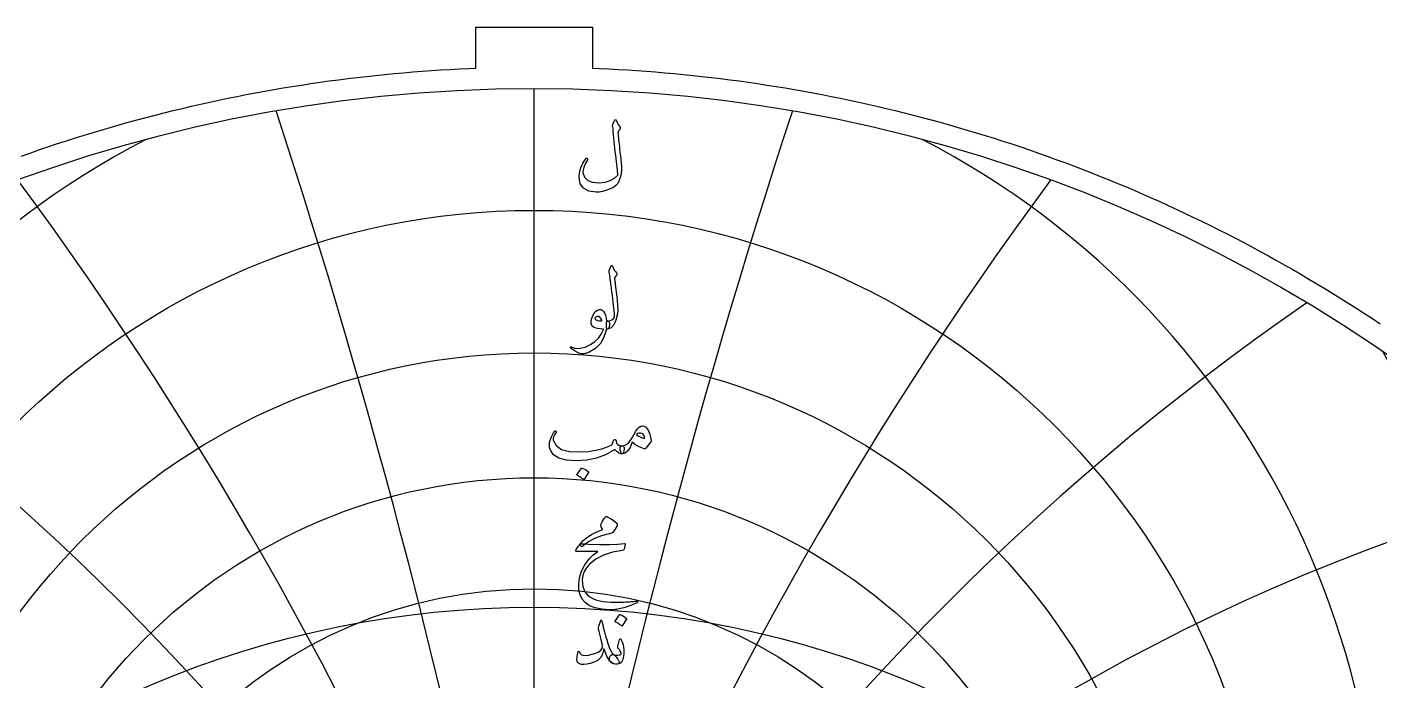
# Model space of a CAD drawing. Header units: millimetres. Extents: x -62 to 62, y -62 to 63.
# Drawn here: x -20.5 to 34.2, y 36.8 to 63.2 of the extents above; entities that cross this region are included whole.
import ezdxf

# ---------------------------------------------------------------- set-up
doc = ezdxf.new("R2010")
doc.units = ezdxf.units.MM
for name, color, linetype in [('CUT_OUTER', 1, 'Continuous'), ('ENGRAVE', 7, 'Continuous'), ('ENGRAVE_FINE', 8, 'Continuous'), ('TEXT', 5, 'Continuous')]:
    doc.layers.add(name, color=color, linetype=linetype)

msp = doc.modelspace()

# ---------------------------------------------------------------- linework, layer by layer
at = {"layer": 'CUT_OUTER'}
msp.add_lwpolyline([(-20.7566, 58.0109), (-20.4003, 58.1372), (-20.0432, 58.2612), (-19.6853, 58.3831), (-19.3267, 58.5028), (-18.9674, 58.6203), (-18.6073, 58.7356), (-18.2466, 58.8486), (-17.8852, 58.9595), (-17.5231, 59.0681), (-17.1603, 59.1745), (-16.7969, 59.2787), (-16.4328, 59.3807), (-16.0682, 59.4804), (-15.7029, 59.5778), (-15.3371, 59.6731), (-14.9706, 59.7661), (-14.6036, 59.8568), (-14.2361, 59.9453), (-13.868, 60.0315), (-13.4994, 60.1154), (-13.1303, 60.1971), (-12.7606, 60.2766), (-12.3906, 60.3537), (-12.02, 60.4286), (-11.649, 60.5012), (-11.2775, 60.5716), (-10.9057, 60.6396), (-10.5334, 60.7054), (-10.1607, 60.7689), (-9.7876, 60.8301), (-9.4142, 60.889), (-9.0404, 60.9456), (-8.6663, 61), (-8.2919, 61.052), (-7.9171, 61.1017), (-7.542, 61.1491), (-7.1667, 61.1943), (-6.7911, 61.2371), (-6.4152, 61.2776), (-6.0391, 61.3158), (-5.6627, 61.3517), (-5.2862, 61.3853), (-4.9094, 61.4166), (-4.5325, 61.4456), (-4.1554, 61.4722), (-3.7781, 61.4966), (-3.4007, 61.5186), (-3.0232, 61.5383), (-2.6455, 61.5557), (-2.3625, 61.567), (-2.3625, 63.2325), (2.3625, 63.2325), (2.3625, 61.567), (2.6455, 61.5557), (3.0232, 61.5383), (3.4007, 61.5186), (3.7781, 61.4966), (4.1554, 61.4722), (4.5325, 61.4456), (4.9094, 61.4166), (5.2862, 61.3853), (5.6627, 61.3517), (6.0391, 61.3158), (6.4152, 61.2776), (6.7911, 61.2371), (7.1667, 61.1943), (7.542, 61.1491), (7.9171, 61.1017), (8.2919, 61.052), (8.6663, 61), (9.0404, 60.9456), (9.4142, 60.889), (9.7876, 60.8301), (10.1607, 60.7689), (10.5334, 60.7054), (10.9057, 60.6396), (11.2775, 60.5716), (11.649, 60.5012), (12.02, 60.4286), (12.3906, 60.3537), (12.7606, 60.2766), (13.1303, 60.1971), (13.4994, 60.1154), (13.868, 60.0315), (14.2361, 59.9453), (14.6036, 59.8568), (14.9706, 59.7661), (15.3371, 59.6731), (15.7029, 59.5778), (16.0682, 59.4804), (16.4328, 59.3807), (16.7969, 59.2787), (17.1603, 59.1745), (17.5231, 59.0681), (17.8852, 58.9595), (18.2466, 58.8486), (18.6073, 58.7356), (18.9674, 58.6203), (19.3267, 58.5028), (19.6853, 58.3831), (20.0432, 58.2612), (20.4003, 58.1372), (20.7566, 58.0109), (21.1122, 57.8824), (21.4669, 57.7518), (21.8209, 57.619), (22.174, 57.484), (22.5263, 57.3469), (22.8778, 57.2076), (23.2284, 57.0661), (23.5781, 56.9225), (23.9269, 56.7768), (24.2748, 56.6289), (24.6218, 56.4789), (24.9679, 56.3267), (25.3131, 56.1725), (25.6573, 56.0161), (26.0005, 55.8576), (26.3427, 55.697), (26.684, 55.5344), (27.0242, 55.3696), (27.3635, 55.2027), (27.7017, 55.0338), (28.0388, 54.8628), (28.3749, 54.6897), (28.71, 54.5146), (29.0439, 54.3374), (29.3768, 54.1581), (29.7085, 53.9769), (30.0392, 53.7936), (30.3687, 53.6082), (30.6971, 53.4209), (31.0243, 53.2315), (31.3503, 53.0402), (31.6752, 52.8468), (31.9988, 52.6515), (32.3213, 52.4541), (32.6425, 52.2548), (32.9625, 52.0535), (33.2813, 51.8503), (33.5988, 51.6451), (33.9151, 51.438), (34.2301, 51.2289)], dxfattribs=at)
at = {"layer": 'ENGRAVE'}
msp.add_lwpolyline([(0, -60.75), (0, 60.75)], dxfattribs=at)
for centre, radius in [((0, 0), 60.75), ((0, 26.0066), 29.8123), ((0, 24.1699), 25.8829), ((0, 22.6853), 22.3151), ((0, 21.4845), 19.0291), ((0, 0), 39.7663)]:
    msp.add_circle(centre, radius, dxfattribs=at)
for centre, radius, start, end in [((0, 28.2907), 34.2101, 117.31226, 62.68774), ((0, 31.1579), 39.2243, 151.10225, 28.89775), ((0, 34.8078), 45.0674, 171.79216, 8.20784)]:
    msp.add_arc(centre, radius, start, end, dxfattribs=at)
at = {"layer": 'ENGRAVE_FINE'}
for centre, radius, start, end in [((-298.523, -34.4872), 303.1282, 3.740391, 18.131315), ((-298.523, -34.4872), 303.1282, 3.740391, 18.131315), ((298.523, -34.4872), 303.1282, 161.868685, 176.259609), ((298.523, -34.4872), 303.1282, 161.868685, 176.259609), ((-144.6208, -34.4872), 153.9022, 7.530304, 36.493549), ((-144.6208, -34.4872), 153.9022, 7.530304, 36.493549), ((144.6208, -34.4872), 153.9022, 143.506451, 172.469696), ((144.6208, -34.4872), 153.9022, 143.506451, 172.469696), ((-91.1711, -34.4872), 105.2753, 11.421692, 55.319327), ((-91.1711, -34.4872), 105.2753, 11.421692, 55.319327), ((91.1711, -34.4872), 105.2753, 124.680673, 168.578308), ((91.1711, -34.4872), 105.2753, 124.680673, 168.578308), ((-62.7311, -34.4872), 81.8897, 15.471599, 74.830713), ((-62.7311, -34.4872), 81.8897, 15.471599, 74.830713), ((62.7311, -34.4872), 81.8897, 105.169287, 164.528401), ((62.7311, -34.4872), 81.8897, 105.169287, 164.528401)]:
    msp.add_arc(centre, radius, start, end, dxfattribs=at)
at = {"layer": 'TEXT'}
for points in [[(3.2532, 59.4572), (3.2595, 59.4682), (3.2676, 59.4761), (3.2775, 59.4808), (3.2892, 59.4824), (3.3008, 59.4803), (3.3107, 59.4743), (3.3188, 59.4642), (3.3251, 59.45), (3.3585, 59.3676), (3.3942, 59.2964), (3.4322, 59.2365), (3.4724, 59.1878), (3.4843, 59.1702), (3.4877, 59.15), (3.4825, 59.1271), (3.4688, 59.1015), (3.46, 59.0892), (3.4517, 59.0773), (3.4439, 59.0658), (3.4365, 59.0548), (3.4295, 59.0445), (3.423, 59.0351), (3.4169, 59.0265), (3.4113, 59.0189), (3.4019, 59.005), (3.3951, 58.9884), (3.3911, 58.9691), (3.3898, 58.947), (3.394, 58.885), (3.3996, 58.8173), (3.4066, 58.7439), (3.4149, 58.665), (3.4243, 58.5805), (3.4347, 58.4903), (3.4459, 58.3946), (3.458, 58.2932), (3.4716, 58.192), (3.4836, 58.0969), (3.4941, 58.0079), (3.5029, 57.9249), (3.5104, 57.8478), (3.5168, 57.7763), (3.5221, 57.7104), (3.5263, 57.6501), (3.531, 57.4716), (3.5164, 57.3025), (3.4825, 57.1428), (3.4293, 56.9926), (3.3774, 56.9044), (3.2972, 56.8228), (3.1888, 56.7481), (3.052, 56.68), (2.9038, 56.6237), (2.7646, 56.5839), (2.6344, 56.5608), (2.5131, 56.5543), (2.2095, 56.596), (1.9922, 56.7106), (1.861, 56.8978), (1.8161, 57.1579), (1.8318, 57.3516), (1.8826, 57.5414), (1.9684, 57.7271), (2.0892, 57.9087), (2.0984, 57.9193), (2.108, 57.9258), (2.1181, 57.9283), (2.1287, 57.9267), (2.1399, 57.9224), (2.1485, 57.9168), (2.1543, 57.9099), (2.1574, 57.9016), (2.1597, 57.8892), (2.1592, 57.8773), (2.1561, 57.8659), (2.1503, 57.8549), (2.0678, 57.6943), (2.011, 57.5576), (1.9798, 57.4446), (1.9742, 57.3555), (2.0342, 57.1635), (2.1637, 57.0294), (2.3629, 56.9533), (2.6317, 56.9351), (2.874, 56.9614), (3.0799, 57.0222), (3.2494, 57.1177), (3.3826, 57.2477), (3.3798, 57.3104), (3.3749, 57.3838), (3.3681, 57.4676), (3.3592, 57.562), (3.3481, 57.6672), (3.3345, 57.7834), (3.3185, 57.9107), (3.2999, 58.0489), (3.2824, 58.1915), (3.2658, 58.3318), (3.2501, 58.4699), (3.2353, 58.6057), (3.2216, 58.7393), (3.2092, 58.8707), (3.1982, 58.9998), (3.1886, 59.1267), (3.1742, 59.2488), (3.1749, 59.2628), (3.1769, 59.2758), (3.1803, 59.2879), (3.185, 59.2991)], [(3.0359, 53.3893), (3.0601, 53.4479), (3.079, 53.4944), (3.0925, 53.5287), (3.1005, 53.551), (3.1068, 53.5651), (3.1149, 53.5752), (3.1248, 53.5813), (3.1365, 53.5833), (3.1497, 53.5811), (3.1607, 53.5743), (3.1695, 53.5631), (3.176, 53.5474), (3.2058, 53.4704), (3.2416, 53.401), (3.2831, 53.3392), (3.3305, 53.2851), (3.3437, 53.2678), (3.3475, 53.2483), (3.3419, 53.2265), (3.3269, 53.2025), (3.2478, 53.0911), (3.2532, 53.0413), (3.2586, 52.9923), (3.264, 52.9443), (3.2694, 52.8971), (3.2748, 52.8508), (3.2802, 52.8055), (3.2856, 52.761), (3.291, 52.7175), (3.3406, 52.3142), (3.3709, 51.9989), (3.3819, 51.7717), (3.3736, 51.6325), (3.3058, 51.3798), (3.2173, 51.1932), (3.1082, 51.0727), (2.9784, 51.0181), (2.9748, 51.0181), (2.9712, 51.0181), (2.9676, 51.0181), (2.964, 51.0181), (2.9427, 51.0383), (2.929, 51.0846), (2.9229, 51.1569), (2.9245, 51.2552), (2.9279, 51.2916), (2.938, 51.3181), (2.9548, 51.3347), (2.9784, 51.3414), (3.0695, 51.3596), (3.1454, 51.3926), (3.2061, 51.4405), (3.2514, 51.5031), (3.2484, 51.5783), (3.2429, 51.6639), (3.2349, 51.7598), (3.2245, 51.866), (3.2118, 51.9821), (3.1971, 52.1076), (3.1804, 52.2425), (3.1616, 52.3869), (3.1443, 52.5288), (3.1284, 52.6564), (3.1138, 52.7696), (3.1005, 52.8684), (3.0891, 52.9528), (3.0799, 53.0228), (3.0729, 53.0785), (3.0682, 53.1198), (3.0323, 53.3246), (3.0312, 53.3448), (3.0314, 53.3624), (3.0329, 53.3772), (3.0359, 53.3893)], [(2.9065, 50.9786), (2.8223, 50.6828), (2.6811, 50.4352), (2.4828, 50.2355), (2.2275, 50.084), (2.1918, 50.0686), (2.1565, 50.0548), (2.1217, 50.0426), (2.0874, 50.0319), (2.0537, 50.023), (2.0209, 50.0162), (1.989, 50.0113), (1.958, 50.0085), (1.8808, 50.0195), (1.7784, 50.0597), (1.6509, 50.1291), (1.4982, 50.2277), (1.4818, 50.2418), (1.4721, 50.2555), (1.4692, 50.2688), (1.473, 50.2816), (1.4816, 50.2915), (1.4928, 50.296), (1.5067, 50.2951), (1.5233, 50.2888), (1.6821, 50.2373), (1.8601, 50.2376), (2.0575, 50.2894), (2.2742, 50.393), (2.4511, 50.5131), (2.5976, 50.6543), (2.7134, 50.8167), (2.7987, 51.0001), (2.7981, 51.0066), (2.7961, 51.0118), (2.7927, 51.0156), (2.788, 51.0181), (2.6642, 51.0253), (2.5589, 51.0396), (2.472, 51.0612), (2.4035, 51.0899), (2.3506, 51.1344), (2.3173, 51.1959), (2.3038, 51.2745), (2.3101, 51.3702), (2.3122, 51.3829), (2.3146, 51.3958), (2.3175, 51.4089), (2.3209, 51.4223), (2.3247, 51.4361), (2.329, 51.4506), (2.3337, 51.4657), (2.3389, 51.4816), (2.3811, 51.5842), (2.4323, 51.6693), (2.4925, 51.7369), (2.5616, 51.7869), (2.6324, 51.8143), (2.6973, 51.8139), (2.7563, 51.7856), (2.8095, 51.7295), (2.856, 51.6513), (2.8913, 51.5606), (2.9153, 51.4573), (2.9281, 51.3414), (2.9352, 51.3416), (2.942, 51.3419), (2.9486, 51.3424), (2.955, 51.3432), (2.9614, 51.344), (2.9681, 51.3446), (2.9749, 51.3449), (2.982, 51.345), (3.0062, 51.3399), (3.0251, 51.3244), (3.0386, 51.2986), (3.0466, 51.2624), (3.05, 51.2227), (3.0493, 51.1825), (3.0446, 51.1418), (3.0359, 51.1007), (3.0244, 51.0646), (3.0116, 51.0388), (2.9975, 51.0233), (2.982, 51.0181), (2.9137, 51.0181), (2.9133, 51.0116), (2.9119, 51.0028), (2.9097, 50.9918), (2.9065, 50.9786)], [(2.7341, 51.381), (2.6964, 51.4468), (2.655, 51.4932), (2.6101, 51.5204), (2.5616, 51.5283), (2.5327, 51.5206), (2.5068, 51.5085), (2.4842, 51.4919), (2.4646, 51.4708), (2.4583, 51.4596), (2.4574, 51.4474), (2.4619, 51.4344), (2.4718, 51.4205), (2.5089, 51.3879), (2.5625, 51.3657), (2.6328, 51.3538), (2.7197, 51.3522), (2.7287, 51.354), (2.7341, 51.3594), (2.7359, 51.3684), (2.7341, 51.381)], [(4.3975, 47.1081), (4.51, 47.0681), (4.6032, 46.9554), (4.6771, 46.7699), (4.7316, 46.5117), (4.7337, 46.4931), (4.7325, 46.4767), (4.7283, 46.4625), (4.7209, 46.4506), (4.5233, 46.2027), (4.5096, 46.1877), (4.4936, 46.1785), (4.4754, 46.1751), (4.455, 46.1776), (4.3207, 46.2234), (4.1945, 46.2818), (4.0764, 46.3527), (3.9664, 46.4363), (3.8777, 46.2303), (3.7805, 46.0833), (3.6747, 45.995), (3.5604, 45.9656), (3.5476, 45.9703), (3.5344, 45.9845), (3.5207, 46.008), (3.5065, 46.0411), (3.4847, 46.1228), (3.4769, 46.1884), (3.4829, 46.2378), (3.5029, 46.271), (3.5146, 46.2789), (3.5281, 46.2845), (3.5433, 46.2878), (3.5604, 46.289), (3.6421, 46.3029), (3.7221, 46.3411), (3.8002, 46.4035), (3.8766, 46.4901), (3.91, 46.5404), (3.9601, 46.6231), (4.0268, 46.738), (4.1101, 46.8854), (4.1752, 46.9828), (4.2448, 47.0524), (4.3189, 47.0942), (4.3975, 47.1081)], [(0.8191, 46.8782), (0.8319, 46.8921), (0.8452, 46.8979), (0.8589, 46.8957), (0.873, 46.8854), (0.8838, 46.8719), (0.8874, 46.8566), (0.8838, 46.8395), (0.873, 46.8207), (0.8182, 46.7358), (0.7832, 46.6572), (0.7679, 46.5849), (0.7724, 46.5189), (0.8849, 46.302), (1.1039, 46.1506), (1.4292, 46.0649), (1.861, 46.0446), (2.1815, 46.0682), (2.4889, 46.1174), (2.7833, 46.1922), (3.0646, 46.2925), (3.1142, 46.322), (3.1553, 46.3671), (3.1879, 46.428), (3.2119, 46.5045), (3.22, 46.5263), (3.2335, 46.5413), (3.2523, 46.5497), (3.2766, 46.5512), (3.2939, 46.5438), (3.3062, 46.5288), (3.3136, 46.5061), (3.3161, 46.4758), (3.3329, 46.4008), (3.3799, 46.3446), (3.4569, 46.3074), (3.564, 46.289), (3.6026, 46.2804), (3.6287, 46.2584), (3.6421, 46.2229), (3.643, 46.174), (3.63, 46.0828), (3.6125, 46.0177), (3.5905, 45.9786), (3.564, 45.9656), (3.4852, 45.9759), (3.4104, 46.0069), (3.3397, 46.0586), (3.273, 46.1309), (3.2674, 46.1338), (3.2577, 46.1318), (3.244, 46.1248), (3.2263, 46.1129), (2.8913, 45.9243), (2.5257, 45.7896), (2.1296, 45.7087), (1.703, 45.6818), (1.3087, 45.7087), (1.0024, 45.7896), (0.7841, 45.9243), (0.6539, 46.1129), (0.6242, 46.2182), (0.6144, 46.3258), (0.6242, 46.4356), (0.6539, 46.5476), (0.6938, 46.6518), (0.7347, 46.7416), (0.7765, 46.8171), (0.8191, 46.8782)], [(4.1388, 46.756), (4.2062, 46.6999), (4.2825, 46.6536), (4.3679, 46.6172), (4.4622, 46.5907), (4.457, 46.6615), (4.4379, 46.7192), (4.4049, 46.7639), (4.358, 46.7955), (4.3039, 46.8119), (4.2493, 46.8108), (4.1943, 46.7922), (4.1388, 46.756)], [(1.9077, 45.3872), (1.9122, 45.3917), (1.9185, 45.3944), (1.9266, 45.3953), (1.9365, 45.3944), (2.0063, 45.3661), (2.0721, 45.3315), (2.1339, 45.2906), (2.1916, 45.2435), (2.1972, 45.2363), (2.1997, 45.2291), (2.199, 45.2219), (2.1952, 45.2147), (2.0263, 44.9417), (2.02, 44.9352), (2.0119, 44.9336), (2.0021, 44.937), (1.9904, 44.9453), (1.9803, 44.9525), (1.9643, 44.9632), (1.9426, 44.9776), (1.9149, 44.9956), (1.881, 45.0171), (1.8404, 45.0423), (1.793, 45.071), (1.7389, 45.1034), (1.7317, 45.1087), (1.7281, 45.1141), (1.7281, 45.1195), (1.7317, 45.1249)], [(3.0323, 42.7327), (2.7184, 42.6508), (2.4413, 42.545), (2.201, 42.4154), (1.9976, 42.2621), (1.9664, 42.2385), (1.9374, 42.2252), (1.9107, 42.2223), (1.8862, 42.2297), (1.8577, 42.2636), (1.8619, 42.3115), (1.899, 42.3732), (1.9688, 42.4489), (2.1339, 42.5859), (2.3236, 42.7094), (2.538, 42.8194), (2.7772, 42.916), (2.7089, 43.0166), (2.6961, 43.0417), (2.6901, 43.0668), (2.6907, 43.092), (2.6981, 43.1171), (2.7464, 43.213), (2.7907, 43.2923), (2.8309, 43.3549), (2.867, 43.401), (2.8901, 43.4228), (2.9128, 43.4342), (2.935, 43.4353), (2.9568, 43.4261), (3.0832, 43.3547), (3.1895, 43.2878), (3.2755, 43.2254), (3.3413, 43.1674), (3.354, 43.1488), (3.3601, 43.1252), (3.3594, 43.0967), (3.352, 43.0633), (3.3289, 43.0109), (3.2918, 42.9474), (3.2409, 42.8726), (3.176, 42.7866), (3.1589, 42.7738), (3.1293, 42.7606), (3.0871, 42.7469), (3.0323, 42.7327)], [(2.1844, 42.316), (2.6454, 42.2998), (3.044, 42.298), (3.3801, 42.3106), (3.6538, 42.3375), (3.6622, 42.3385), (3.6695, 42.338), (3.6757, 42.3358), (3.6808, 42.3321), (3.6845, 42.3271), (3.6866, 42.3209), (3.6872, 42.3136), (3.6862, 42.3052), (3.6791, 42.2724), (3.6722, 42.2423), (3.6656, 42.2149), (3.6592, 42.1902), (3.653, 42.1682), (3.6471, 42.1489), (3.6414, 42.1323), (3.6359, 42.1184), (3.6242, 42.0961), (3.6107, 42.0797), (3.5954, 42.0692), (3.5784, 42.0645), (3.1634, 41.9893), (2.8023, 41.8714), (2.4952, 41.7108), (2.2419, 41.5076), (2.1139, 41.3614), (2.0209, 41.2067), (1.963, 41.0435), (1.9401, 40.8717), (1.9621, 40.602), (2.0497, 40.3822), (2.2028, 40.2122), (2.4215, 40.0921), (2.5349, 40.0557), (2.6595, 40.0256), (2.7954, 40.0018), (2.9425, 39.9843), (3.1005, 39.9728), (3.2694, 39.9672), (3.449, 39.9674), (3.6394, 39.9735), (3.7071, 39.9773), (3.7737, 39.9816), (3.8392, 39.9863), (3.9035, 39.9915), (3.9663, 39.9971), (4.027, 40.0031), (4.0857, 40.0097), (4.1424, 40.0166), (4.1597, 40.0175), (4.1721, 40.013), (4.1795, 40.0031), (4.182, 39.9879), (4.1806, 39.9701), (4.1766, 39.9564), (4.1698, 39.9468), (4.1604, 39.9412), (4.0589, 39.8983), (3.9628, 39.8594), (3.8721, 39.8246), (3.7868, 39.7939), (3.707, 39.7669), (3.6332, 39.7436), (3.5651, 39.7238), (3.5029, 39.7076), (3.4444, 39.6957), (3.3875, 39.6852), (3.3322, 39.676), (3.2784, 39.6681), (3.2259, 39.6621), (3.1746, 39.6582), (3.1245, 39.6567), (3.0754, 39.6573), (2.7404, 39.6834), (2.461, 39.74), (2.2374, 39.8271), (2.0694, 39.9448), (1.9461, 40.0918), (1.8601, 40.2636), (1.8114, 40.4601), (1.8, 40.6813), (1.8352, 40.9557), (1.9194, 41.222), (2.0526, 41.4802), (2.2347, 41.7303), (2.3059, 41.806), (2.3865, 41.8786), (2.4765, 41.9479), (2.576, 42.0142), (1.7066, 42.0214), (1.6857, 42.0303), (1.6769, 42.0465), (1.6803, 42.0699), (1.6958, 42.1004), (1.725, 42.1449), (1.7515, 42.1848), (1.7753, 42.2203), (1.7964, 42.2513), (1.8148, 42.2776), (1.8305, 42.2989), (1.8435, 42.3153), (1.8539, 42.3267), (1.8772, 42.3288), (1.9401, 42.3276), (2.0425, 42.3234), (2.1844, 42.316)], [(3.4472, 39.4589), (3.4517, 39.4634), (3.458, 39.4661), (3.4661, 39.467), (3.476, 39.4661), (3.5458, 39.4378), (3.6116, 39.4032), (3.6734, 39.3623), (3.7311, 39.3152), (3.7367, 39.308), (3.7391, 39.3008), (3.7385, 39.2936), (3.7347, 39.2864), (3.5658, 39.0134), (3.5595, 39.0069), (3.5514, 39.0053), (3.5415, 39.0087), (3.5299, 39.017), (3.5198, 39.0242), (3.5038, 39.0349), (3.482, 39.0493), (3.4544, 39.0673), (3.4205, 39.0888), (3.3799, 39.114), (3.3325, 39.1427), (3.2784, 39.175), (3.2712, 39.1804), (3.2676, 39.1858), (3.2676, 39.1912), (3.2712, 39.1966)], [(2.7538, 39.1499), (2.7745, 39.0557), (2.7969, 38.9599), (2.8212, 38.8626), (2.8472, 38.7637), (2.8751, 38.6627), (2.9047, 38.5593), (2.9362, 38.4535), (2.9694, 38.3451), (3.0365, 38.1502), (3.0978, 38.0038), (3.1533, 37.9059), (3.2029, 37.8565), (3.2463, 37.8271), (3.2901, 37.7856), (3.3343, 37.7319), (3.379, 37.6661), (3.4212, 37.5846), (3.4329, 37.5233), (3.414, 37.4822), (3.3646, 37.4613), (3.205, 37.4775), (3.0637, 37.5835), (2.9409, 37.7793), (2.8365, 38.0649), (2.8342, 38.0696), (2.8311, 38.073), (2.827, 38.075), (2.8221, 38.0757), (2.8185, 38.075), (2.8149, 38.073), (2.8113, 38.0696), (2.8077, 38.0649), (2.7976, 38.0186), (2.7853, 37.9697), (2.7707, 37.918), (2.7538, 37.8637), (2.7354, 37.8123), (2.7161, 37.7694), (2.6959, 37.735), (2.6748, 37.7092), (2.5989, 37.643), (2.5041, 37.5844), (2.3905, 37.5334), (2.258, 37.4901), (2.1233, 37.4579), (2.0065, 37.4442), (1.9077, 37.449), (1.8269, 37.4721), (1.7577, 37.53), (1.7263, 37.632), (1.7326, 37.7779), (1.7766, 37.9679), (1.7809, 37.9742), (1.7865, 37.9787), (1.7935, 37.9814), (1.8018, 37.9823), (1.8116, 37.9811), (1.8197, 37.9778), (1.826, 37.9722), (1.8305, 37.9643), (1.8476, 37.9246), (1.8664, 37.8915), (1.8871, 37.8653), (1.9095, 37.8457), (1.9796, 37.8197), (2.0748, 37.8134), (2.1952, 37.8269), (2.3407, 37.8601), (2.4958, 37.91), (2.6164, 37.9661), (2.7024, 38.0285), (2.7538, 38.0972), (2.7624, 38.1668), (2.7484, 38.2858), (2.7121, 38.4543), (2.6532, 38.6721), (2.6249, 38.7868), (2.6083, 38.8795), (2.6034, 38.9503), (2.6101, 38.999), (2.6784, 39.193), (2.6858, 39.2134), (2.6937, 39.228), (2.702, 39.2368), (2.7107, 39.2397), (2.7215, 39.2341), (2.7323, 39.2173), (2.7431, 39.1892), (2.7538, 39.1499)], [(3.4796, 37.9894), (3.4585, 38.0247), (3.4383, 38.055), (3.4189, 38.0804), (3.4005, 38.1008), (3.3873, 38.1183), (3.3799, 38.1385), (3.3783, 38.1614), (3.3826, 38.187), (3.458, 38.4601), (3.4686, 38.4839), (3.4823, 38.4906), (3.4991, 38.4803), (3.5191, 38.4529), (3.5492, 38.3948), (3.5748, 38.3245), (3.5959, 38.2421), (3.6125, 38.1475), (3.6222, 38.0568), (3.626, 37.9679), (3.624, 37.8808), (3.6161, 37.7954), (3.6033, 37.7211), (3.5865, 37.6562), (3.5656, 37.6008), (3.5406, 37.5547), (3.5099, 37.5206), (3.4679, 37.4936), (3.4147, 37.4739), (3.3502, 37.4613), (3.2842, 37.4588), (3.2227, 37.4694), (3.1657, 37.493), (3.1131, 37.5296), (3.0725, 37.5761), (3.0511, 37.6293), (3.0491, 37.6892), (3.0664, 37.7559), (3.094, 37.8105), (3.1266, 37.8448), (3.1641, 37.859), (3.2065, 37.8529), (3.3044, 37.8293), (3.3898, 37.8269), (3.4625, 37.8455), (3.5227, 37.8853), (3.524, 37.8958), (3.5173, 37.9167), (3.5025, 37.9479), (3.4796, 37.9894)]]:
    msp.add_lwpolyline(points, close=True, dxfattribs=at)

doc.saveas('drawing.dxf')
